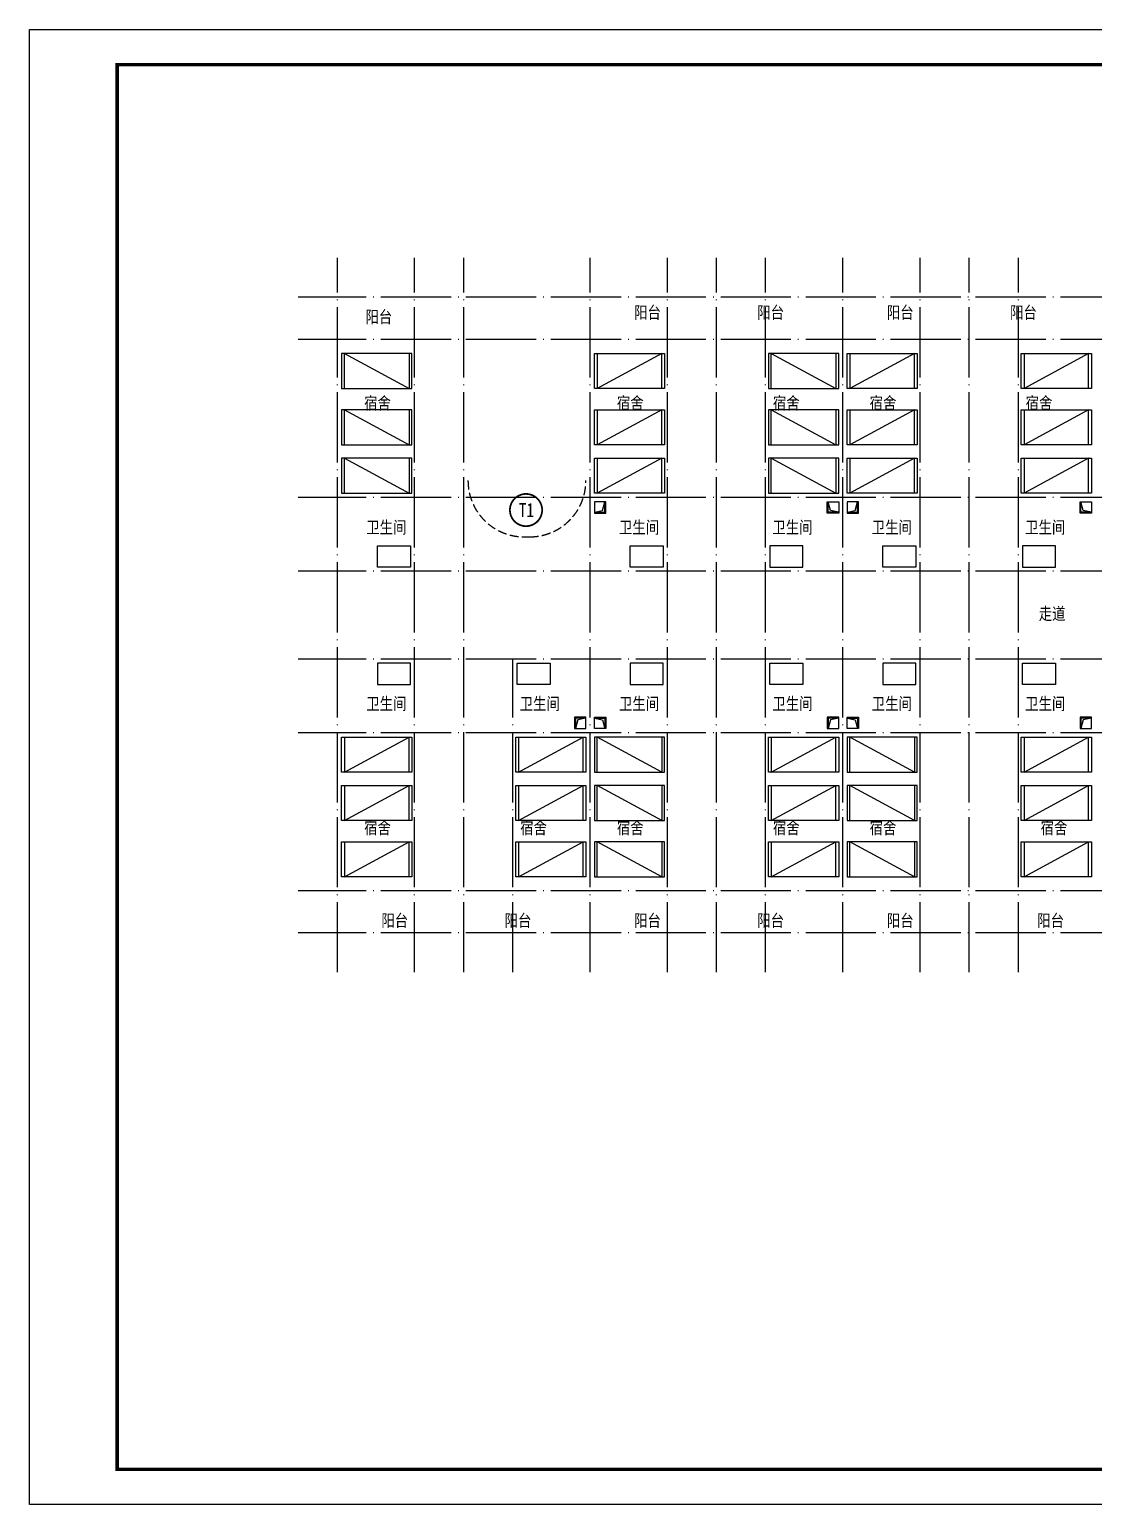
# Model space of a CAD drawing. Extents: x -695846 to 822170, y -413475 to 397179.
# Drawn here: x 464220 to 494532, y -20509 to 21491 of the extents above; entities that cross this region are included whole.
import ezdxf

# ---------------------------------------------------------------- set-up
doc = ezdxf.new("R2010")
doc.units = 0
doc.header["$LTSCALE"] = 1000
doc.header["$MEASUREMENT"] = 0
doc.linetypes.add('DASH', pattern=[0.35, 0.25, -0.1])
doc.linetypes.add('DOTE', pattern=[2.42, 2, -0.2, 0.02, -0.2])
for name, color, linetype in [('DOTE', 1, 'DOTE'), ('LVTRY', 6, 'Continuous'), ('PUB_TEXT', 7, 'Continuous'), ('STAIR', 2, 'Continuous'), ('T-图框-175', 175, 'Continuous')]:
    doc.layers.add(name, color=color, linetype=linetype)
doc.styles.add('-黑体', font='simhei.ttf', dxfattribs={"width": 0.8})

# ---------------------------------------------------------------- blocks, each defined once
blk = doc.blocks.new('15w1e35rwe')
at = {"layer": 'LVTRY'}
for points in [[(592286, 135026), (593226, 135026), (593226, 134426), (592286, 134426)], [(594246, 133166), (594246, 133491), (593921, 133491), (593921, 133166)], [(594246, 133166), (594246, 133466), (593946, 133466), (593946, 133166)]]:
    blk.add_lwpolyline(points, close=True, dxfattribs=at)
blk.add_lwpolyline([(594246, 133466), (594012, 133412), (593946, 133166)], dxfattribs=at)
blk = doc.blocks.new('$plan$00002356')
at = {"layer": 'LVTRY', "color": 250}
for p, q in [((0, -1920), (1000, -80)), ((0, -80), (1000, -80)), ((1000, -1920), (0, -1920))]:
    blk.add_line(p, q, dxfattribs=at)
blk.add_lwpolyline([(0, 0), (0, -2000), (1000, -2000), (1000, 0)], close=True, dxfattribs=at)
blk = doc.blocks.new('A$Cf8d6b2ec')
at = {"const_width": 50}
blk.add_lwpolyline([(918, 459, 1), (0, 459, 1)], format="xyb", close=True, dxfattribs=at)
at = {"layer": 'PUB_TEXT', "style": '-黑体', "width": 0.8}
blk.add_text('T1', height=400, dxfattribs=at).set_placement((254, 258, -343))

msp = doc.modelspace()

# ---------------------------------------------------------------- linework, layer by layer
at = {"layer": 'DOTE'}
for p, q in [((472992, -5355), (472992, 14985)), ((475192, -5355), (475192, 14985)), ((476592, -5355), (476592, 14985)), ((480192, -5355), (480192, 14985)), ((482392, -5355), (482392, 14985)), ((483792, -5355), (483792, 14985)), ((485192, -5355), (485192, 14985)), ((487392, -5355), (487392, 14985)), ((489592, -5355), (489592, 14985)), ((490992, -5355), (490992, 14985)), ((492392, -5355), (492392, 14985)), ((510112, 13865), (471872, 13865)), ((510112, 12665), (471872, 12665)), ((510112, 8165), (471872, 8165)), ((510112, 6065), (471872, 6065)), ((510112, 3565), (471872, 3565)), ((477992, -5355), (477992, 3565)), ((510112, 1465), (471872, 1465)), ((510112, -3035), (471872, -3035)), ((510112, -4235), (471872, -4235))]:
    msp.add_line(p, q, dxfattribs=at)
at = {"layer": 'LVTRY'}
for points in [[(475072, 6185), (474132, 6185), (474132, 6785), (475072, 6785)], [(475072, 3445), (474132, 3445), (474132, 2845), (475072, 2845)]]:
    msp.add_lwpolyline(points, close=True, dxfattribs=at)
at = {"layer": 'STAIR', "color": 9, "linetype": 'DASH'}
msp.add_line((478312, 7045), (478472, 7045), dxfattribs=at)
for points in [[(476712, 8645, 0.414214), (478312, 7045)], [(480072, 8645, -0.414214), (478472, 7045)]]:
    msp.add_lwpolyline(points, format="xyb", dxfattribs=at)
at = {"layer": 'T-图框-175'}
msp.add_lwpolyline([(464220, -20509), (464220, 21491), (523620, 21491), (523620, -20509)], close=True, dxfattribs=at)
at = {"layer": 'T-图框-175', "const_width": 100}
msp.add_lwpolyline([(466720, -19509), (522620, -19509), (522620, 20491), (466720, 20491)], close=True, dxfattribs=at)

# ---------------------------------------------------------------- block references
for name, p, rotation in [('$plan$00002356', (475112, 12265), 270.0000000515373), ('$plan$00002356', (487272, 12265, -343), 270.0000000515373), ('$plan$00002356', (475112, 10665), 270.0000000515373), ('$plan$00002356', (487272, 10665, -343), 270.0000000515373), ('$plan$00002356', (475112, 9285), 270.0000000515373), ('$plan$00002356', (487272, 9285, -343), 270.0000000515373), ('15w1e35rwe', (1074558, 141211), 180), ('15w1e35rwe', (1081758, 141211), 180), ('15w1e35rwe', (-99774, -131581), 4.107006888819003e-06), ('$plan$00002356', (480312, 345, -343), 90.00000005153728), ('$plan$00002356', (487512, 345, -343), 90.00000005153728), ('$plan$00002356', (480312, -1035, -343), 90.00000005153728), ('$plan$00002356', (487512, -1035, -343), 90.00000005153728), ('$plan$00002356', (480312, -2635, -343), 90.00000005153728), ('$plan$00002356', (487512, -2635, -343), 90.00000005153728)]:
    msp.add_blockref(name, p, dxfattribs=dict(rotation=rotation))
at = {"xscale": -1}
for name, p, rotation in [('$plan$00002356', (480312, 12265, -343), 89.9999999484625), ('$plan$00002356', (487512, 12265, -343), 89.9999999484625), ('$plan$00002356', (492472, 12265), 89.9999999484625), ('$plan$00002356', (480312, 10665, -343), 89.9999999484625), ('$plan$00002356', (487512, 10665, -343), 89.9999999484625), ('$plan$00002356', (492472, 10665), 89.9999999484625), ('$plan$00002356', (480312, 9285, -343), 89.9999999484625), ('$plan$00002356', (487512, 9285, -343), 89.9999999484625), ('$plan$00002356', (492472, 9285), 89.9999999484625), ('15w1e35rwe', (-106974, 141211), 180), ('15w1e35rwe', (-99774, 141211), 179.999995892993), ('$plan$00002356', (475112, 345), 269.9999999484625), ('$plan$00002356', (480072, 345, -343), 269.9999999484625), ('$plan$00002356', (487272, 345, -343), 269.9999999484625), ('$plan$00002356', (494472, 345, -343), 270.0001749688969), ('$plan$00002356', (475112, -1035), 269.9999999484625), ('$plan$00002356', (480072, -1035, -343), 269.9999999484625), ('$plan$00002356', (487272, -1035, -343), 269.9999999484625), ('$plan$00002356', (494472, -1035, -343), 270.0001749688969), ('$plan$00002356', (475112, -2635), 269.9999999484625), ('$plan$00002356', (480072, -2635, -343), 269.9999999484625), ('$plan$00002356', (487272, -2635, -343), 269.9999999484625), ('$plan$00002356', (494472, -2635, -343), 270.0001749688969)]:
    msp.add_blockref(name, p, dxfattribs=dict(at, rotation=rotation))
for name, p in [('A$Cf8d6b2ec', (477906, 7349)), ('15w1e35rwe', (-114174, -131581)), ('15w1e35rwe', (-106974, -131581))]:
    msp.add_blockref(name, p)
for p in [(1074558, -131581), (1081758, -131581)]:
    msp.add_blockref('15w1e35rwe', p, dxfattribs=at)

# ---------------------------------------------------------------- texts
at = {"layer": 'PUB_TEXT', "style": '-黑体', "width": 0.8}
for s, p in [('阳台', (473790, 13133, -343)), ('阳台', (481444, 13260, -343)), ('阳台', (484954, 13260, -343)), ('阳台', (488644, 13260, -343)), ('阳台', (492154, 13260, -343)), ('宿舍', (473753, 10678, -343)), ('宿舍', (480953, 10678, -343)), ('宿舍', (485398, 10678, -343)), ('宿舍', (488153, 10678, -343)), ('宿舍', (492598, 10678, -343)), ('卫生间', (473814, 7142, -343)), ('卫生间', (481014, 7142, -343)), ('卫生间', (485383, 7142, -343)), ('卫生间', (488214, 7142, -343)), ('卫生间', (473814, 2120, -343)), ('卫生间', (478183, 2120, -343)), ('卫生间', (481014, 2120, -343)), ('卫生间', (485383, 2120, -343)), ('卫生间', (488214, 2120, -343)), ('宿舍', (473753, -1418, -343)), ('宿舍', (478198, -1418, -343)), ('宿舍', (480953, -1418, -343)), ('宿舍', (485398, -1418, -343)), ('宿舍', (488153, -1418, -343)), ('阳台', (474244, -4056, -343)), ('阳台', (477754, -4056, -343)), ('阳台', (481444, -4056, -343)), ('阳台', (484954, -4056, -343)), ('阳台', (488644, -4056, -343)), ('阳台', (492928, -4056, -343))]:
    msp.add_text(s, height=350, dxfattribs=at).set_placement(p)
for s, rotation, p in [('卫生间', 360, (492583, 7142, -343)), ('走道', 359.9998, (492971, 4682, -343)), ('卫生间', 0, (492583, 2120, -343)), ('宿舍', 0.0002, (493025, -1418, -343))]:
    msp.add_text(s, height=350, rotation=rotation, dxfattribs=at).set_placement(p)

doc.saveas('drawing.dxf')
